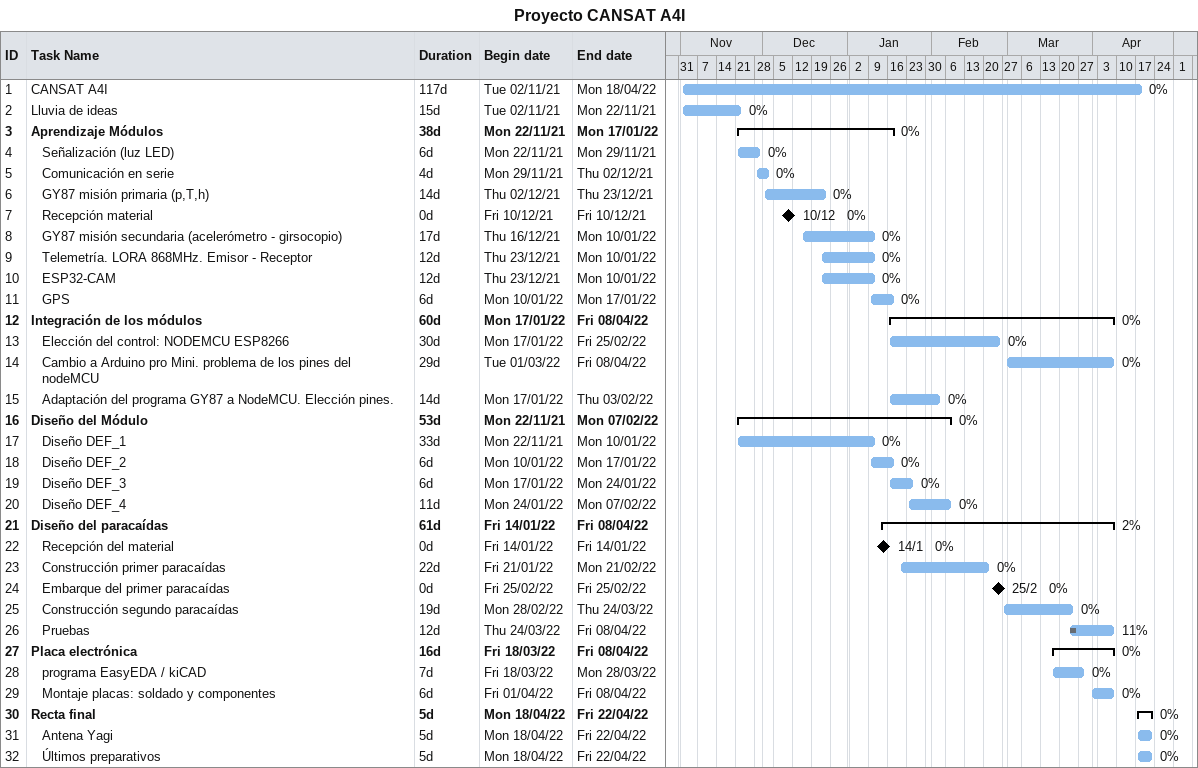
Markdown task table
Proyecto CANSAT A4I

| ID | Level | Task | Duration | Start | Finish | % complete |
|---|---|---|---|---|---|---|
| 1 | 1 | CANSAT A4I | 117d | 2021-11-02 | 2022-04-18 | 0 |
| 2 | 1 | Lluvia de ideas | 15d | 2021-11-02 | 2021-11-22 | 0 |
| 3 | 1 | **Aprendizaje Módulos** | 38d | 2021-11-22 | 2022-01-17 | 0 |
| 4 | 2 | Señalización (luz LED) | 6d | 2021-11-22 | 2021-11-29 | 0 |
| 5 | 2 | Comunicación en serie | 4d | 2021-11-29 | 2021-12-02 | 0 |
| 6 | 2 | GY87 misión primaria (p,T,h) | 14d | 2021-12-02 | 2021-12-23 | 0 |
| 7 | 2 | Recepción material | 0d | 2021-12-10 | 2021-12-10 | 0 |
| 8 | 2 | GY87 misión secundaria (acelerómetro - girsocopio) | 17d | 2021-12-16 | 2022-01-10 | 0 |
| 9 | 2 | Telemetría. LORA 868MHz. Emisor - Receptor | 12d | 2021-12-23 | 2022-01-10 | 0 |
| 10 | 2 | ESP32-CAM | 12d | 2021-12-23 | 2022-01-10 | 0 |
| 11 | 2 | GPS | 6d | 2022-01-10 | 2022-01-17 | 0 |
| 12 | 1 | **Integración de los módulos** | 60d | 2022-01-17 | 2022-04-08 | 0 |
| 13 | 2 | Elección del control: NODEMCU ESP8266 | 30d | 2022-01-17 | 2022-02-25 | 0 |
| 14 | 2 | Cambio a Arduino pro Mini. problema de los pines del nodeMCU | 29d | 2022-03-01 | 2022-04-08 | 0 |
| 15 | 2 | Adaptación del programa GY87 a NodeMCU. Elección pines. | 14d | 2022-01-17 | 2022-02-03 | 0 |
| 16 | 1 | **Diseño del Módulo** | 53d | 2021-11-22 | 2022-02-07 | 0 |
| 17 | 2 | Diseño DEF_1 | 33d | 2021-11-22 | 2022-01-10 | 0 |
| 18 | 2 | Diseño DEF_2 | 6d | 2022-01-10 | 2022-01-17 | 0 |
| 19 | 2 | Diseño DEF_3 | 6d | 2022-01-17 | 2022-01-24 | 0 |
| 20 | 2 | Diseño DEF_4 | 11d | 2022-01-24 | 2022-02-07 | 0 |
| 21 | 1 | **Diseño del paracaídas** | 61d | 2022-01-14 | 2022-04-08 | 2 |
| 22 | 2 | Recepción del material | 0d | 2022-01-14 | 2022-01-14 | 0 |
| 23 | 2 | Construcción primer paracaídas | 22d | 2022-01-21 | 2022-02-21 | 0 |
| 24 | 2 | Embarque del primer paracaídas | 0d | 2022-02-25 | 2022-02-25 | 0 |
| 25 | 2 | Construcción segundo paracaídas | 19d | 2022-02-28 | 2022-03-24 | 0 |
| 26 | 2 | Pruebas | 12d | 2022-03-24 | 2022-04-08 | 11 |
| 27 | 1 | **Placa electrónica** | 16d | 2022-03-18 | 2022-04-08 | 0 |
| 28 | 2 | programa EasyEDA / kiCAD | 7d | 2022-03-18 | 2022-03-28 | 0 |
| 29 | 2 | Montaje placas: soldado y componentes | 6d | 2022-04-01 | 2022-04-08 | 0 |
| 30 | 1 | **Recta final** | 5d | 2022-04-18 | 2022-04-22 | 0 |
| 31 | 2 | Antena Yagi | 5d | 2022-04-18 | 2022-04-22 | 0 |
| 32 | 2 | Últimos preparativos | 5d | 2022-04-18 | 2022-04-22 | 0 |
